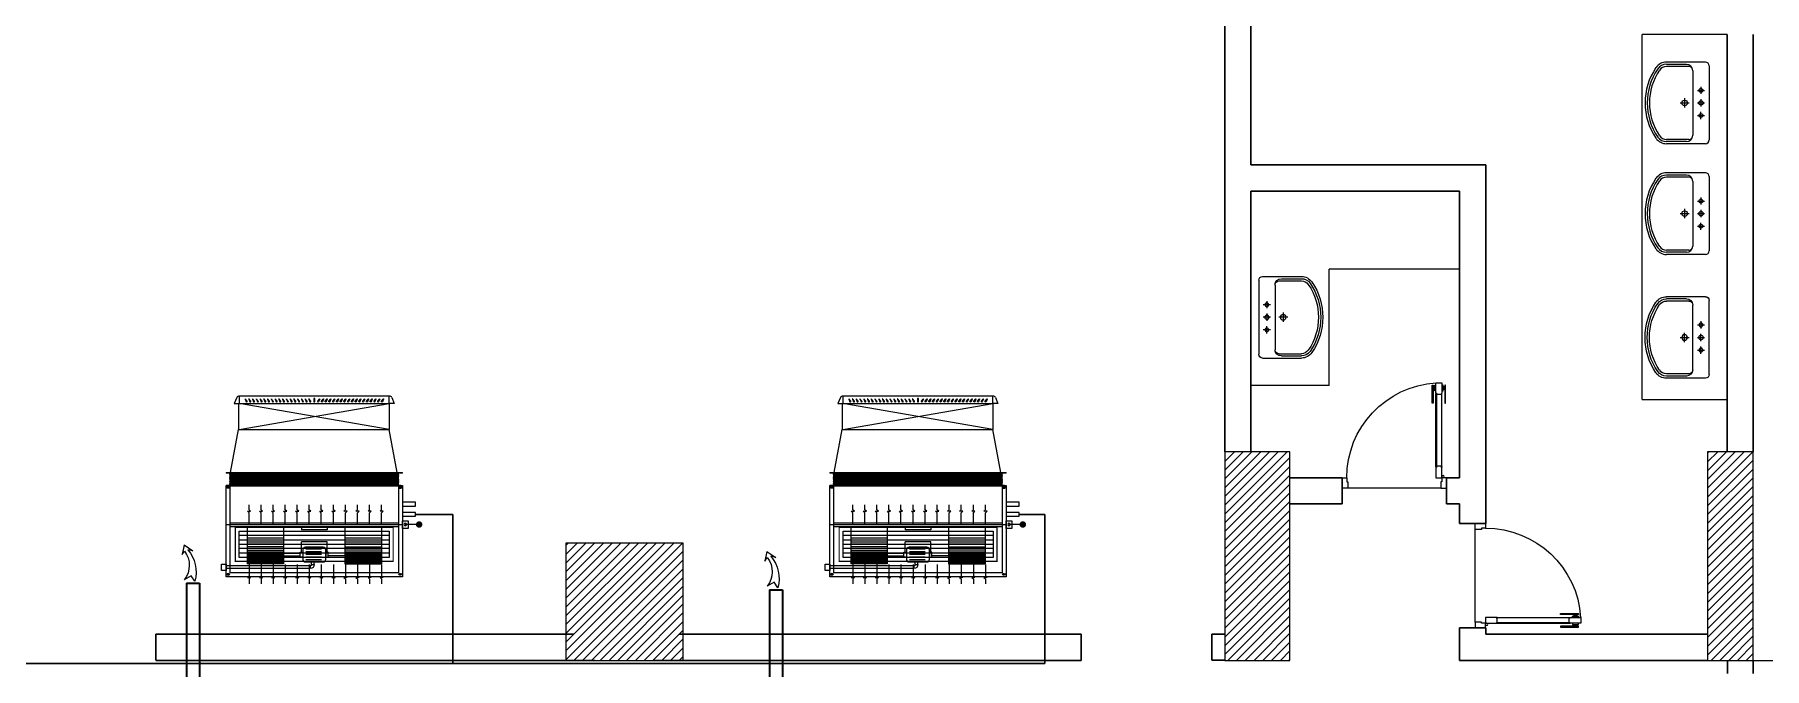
# Model space of a CAD drawing. Extents: x 847 to 949, y 444 to 823.
# Drawn here: x 899.75 to 913.01, y 690.73 to 695.59 of the extents above; entities that cross this region are included whole.
import ezdxf

# ---------------------------------------------------------------- set-up
doc = ezdxf.new("R2010")
doc.units = 0
doc.header["$MEASUREMENT"] = 0
doc.linetypes.add('CENTERX2', pattern=[4, 2.5, -0.5, 0.5, -0.5])
doc.linetypes.add('DASHDOT', pattern=[25.4, 12.7, -6.35, 0, -6.35])
doc.layers.get('0').update_dxf_attribs({"linetype": 'CONTINUOUS', "lineweight": 30})
for name, color, linetype in [('01_AC-EQUIP', 206, 'CONTINUOUS'), ('03_AC-S.DUCT', 5, 'CONTINUOUS'), ('06_AC-FA.DUCT', 4, 'CONTINUOUS'), ('AC-GRILLES', 2, 'CONTINUOUS'), ('M-DIFUSER', 195, 'CONTINUOUS'), ('M-DUCT-SA', 5, 'CONTINUOUS'), ('M-EQBMNT', 21, 'CONTINUOUS')]:
    doc.layers.add(name, color=color, linetype=linetype)
for name, color, linetype, lineweight in [('04-AC_F.A.DUCT', 4, 'CONTINUOUS', 35), ('AC.REF(S). PIPING', 3, 'CONTINUOUS', 30), ('axis', 1, 'CENTERX2', 5), ('Column', 6, 'CONTINUOUS', 25), ('DOOR', 30, 'CONTINUOUS', 9), ('exhaust grill', 220, 'CONTINUOUS', 18), ('Furn', 183, 'CONTINUOUS', 9), ('hatch', 252, 'CONTINUOUS', 9), ('Wall', 5, 'CONTINUOUS', 30)]:
    doc.layers.add(name, color=color, linetype=linetype, lineweight=lineweight)
pattern_1 = [(45, (1091.426775, 363.269844), (-0.0336759605, 0.0336759605), [])]

# ---------------------------------------------------------------- blocks, each defined once
blk = doc.blocks.new('LAV15')
at = {"layer": 'Furn'}
for p, q in [((-0.014, 0.423), (0.576, 0.423)), ((-0.044, 0.393), (-0.044, 0.083)), ((0.024, 0.293), (0.539, 0.293)), ((0.152, 0.358), (0.209, 0.358)), ((0.181, 0.33), (0.181, 0.387)), ((0.252, 0.358), (0.309, 0.358)), ((0.281, 0.33), (0.281, 0.387)), ((0.41, 0.358), (0.353, 0.358)), ((0.381, 0.33), (0.381, 0.387)), ((0.606, 0.393), (0.606, 0.083)), ((-0.026, 0.243), (-0.026, 0.083)), ((-0.009, 0.261), (-0.009, 0.083)), ((0.244, 0.228), (0.317, 0.228)), ((0.281, 0.192), (0.281, 0.264)), ((0.571, 0.261), (0.571, 0.083)), ((0.589, 0.243), (0.589, 0.083))]:
    blk.add_line(p, q, dxfattribs=at)
for centre, radius in [((0.181, 0.358), 0.0151), ((0.281, 0.358), 0.0176), ((0.381, 0.358), 0.0151), ((0.281, 0.228), 0.0225)]:
    blk.add_circle(centre, radius, dxfattribs=at)
for centre, radius, start, end in [((-0.014, 0.393), 0.03, 90, 180), ((0.576, 0.393), 0.03, 0, 90), ((0.024, 0.243), 0.05, 90, 180), ((0.024, 0.261), 0.0325, 90, 180), ((0.539, 0.243), 0.05, 0, 90), ((0.539, 0.261), 0.0325, 0, 90), ((0.056, 0.083), 0.1, 180, 235.7711), ((0.056, 0.083), 0.0825, 180, 235.7711), ((0.056, 0.083), 0.065, 180, 235.7711), ((0.281, 0.413), 0.5, 235.7711, 304.2289), ((0.281, 0.413), 0.483, 235.7711, 304.2289), ((0.281, 0.413), 0.465, 235.7711, 304.2289), ((0.506, 0.083), 0.065, 304.2289, 0), ((0.506, 0.083), 0.0825, 304.2289, 0), ((0.506, 0.083), 0.1, 304.2289, 0)]:
    blk.add_arc(centre, radius, start, end, dxfattribs=at)
blk = doc.blocks.new('d4')
at = {"layer": 'DOOR', "color": 252}
for p, q in [((73.811, -79.755), (73.811, -79.195)), ((73.815, -79.195), (73.815, -79.755)), ((73.852, -79.195), (73.852, -79.755)), ((73.856, -79.755), (73.856, -79.195))]:
    blk.add_line(p, q, dxfattribs=at)
at = {"layer": 'DOOR', "color": 251}
blk.add_line((73.82, -79.92), (74.531, -79.92), dxfattribs=at)
at = {"layer": 'DOOR', "color": 1}
for points in [[(73.789, -79.267), (73.782, -79.267), (73.782, -79.129), (73.789, -79.129)], [(73.878, -79.267), (73.885, -79.267), (73.885, -79.129), (73.878, -79.129)], [(73.798, -79.143), (73.793, -79.143), (73.793, -79.159), (73.798, -79.159)], [(73.869, -79.143), (73.874, -79.143), (73.874, -79.159), (73.869, -79.159)]]:
    blk.add_lwpolyline(points, close=True, dxfattribs=at)
for points in [[(73.802, -79.165), (73.798, -79.165), (73.798, -79.137), (73.802, -79.137)], [(73.811, -79.173), (73.802, -79.173), (73.802, -79.129), (73.811, -79.129)], [(73.865, -79.165), (73.869, -79.165), (73.869, -79.137), (73.865, -79.137)]]:
    blk.add_lwpolyline(points, dxfattribs=at)
at = {"layer": 'DOOR', "color": 5}
for points in [[(73.815, -79.191), (73.815, -79.2), (73.852, -79.2), (73.852, -79.191), (73.856, -79.191), (73.856, -79.111), (73.856, -79.111), (73.811, -79.111), (73.811, -79.191)], [(73.815, -79.76), (73.815, -79.751), (73.852, -79.751), (73.852, -79.76), (73.856, -79.76), (73.856, -79.84), (73.856, -79.84), (73.811, -79.84), (73.811, -79.76)], [(73.776, -79.92), (73.776, -79.84), (73.811, -79.84), (73.811, -79.87), (73.82, -79.87), (73.82, -79.92)], [(74.576, -79.92), (74.576, -79.84), (74.54, -79.84), (74.54, -79.87), (74.531, -79.87), (74.531, -79.92)]]:
    blk.add_lwpolyline(points, close=True, dxfattribs=at)
blk.add_lwpolyline([(73.856, -79.173), (73.865, -79.173), (73.865, -79.129), (73.856, -79.129)], dxfattribs=at)
at = {"layer": 'DOOR', "color": 1}
for points in [[(73.789, -79.143, -1), (73.793, -79.143), (73.793, -79.143), (73.793, -79.159), (73.793, -79.159, -1), (73.789, -79.159), (73.789, -79.159)], [(73.878, -79.143, 1), (73.874, -79.143), (73.874, -79.143), (73.874, -79.159), (73.874, -79.159, 1), (73.878, -79.159), (73.878, -79.159)]]:
    blk.add_lwpolyline(points, format="xyb", close=True, dxfattribs=at)
at = {"layer": 'DOOR', "color": 5}
for points in [[(73.815, -79.199), (73.815, -79.199, -1), (73.815, -79.191)], [(73.852, -79.199), (73.852, -79.199, 1), (73.852, -79.191)], [(73.815, -79.751), (73.815, -79.751, 1), (73.815, -79.759)], [(73.852, -79.751), (73.852, -79.751, -1), (73.852, -79.759)]]:
    blk.add_lwpolyline(points, format="xyb", close=True, dxfattribs=at)
blk.add_circle((73.802, -79.831), 0.00889, dxfattribs=at)
at = {"layer": 'DOOR', "color": 252}
blk.add_arc((73.81, -79.84), 0.73, 359.9997, 86.3974, dxfattribs=at)
blk = doc.blocks.new('A$C11ED6BD5')
at = {"layer": 'axis', "color": 0, "ltscale": 0.3}
blk.add_line((0, 12.35), (3.222, 12.35), dxfattribs=at)
blk = doc.blocks.new('*U46')
at = {"layer": 'M-DIFUSER', "extrusion": (0, 1e-16, -1)}
for p, q in [((-517, -41), (-533, 0)), ((517, -41), (533, 0))]:
    blk.add_line(p, q, dxfattribs=at)
at = {"layer": 'M-DIFUSER'}
for points in [[(-533, 0), (-500, 0), (-500, 0)], [(533, 0), (500, 0), (500, 0)]]:
    blk.add_lwpolyline(points, dxfattribs=at)
blk.add_lwpolyline([(500, 0), (-500, 0), (-500, -50), (500, -50)], close=True, dxfattribs=at)
at = {"layer": 'M-DIFUSER', "color": 21}
for points in [[(-454, -12, -1.057685), (-448, -15), (-459, -30, -0.89828), (-461, -29)], [(-429, -12, -1.057685), (-423, -15), (-434, -30, -0.89828), (-436, -29)], [(-404, -12, -1.057685), (-398, -15), (-409, -30, -0.89828), (-411, -29)], [(-379, -12, -1.057685), (-373, -15), (-384, -30, -0.89828), (-386, -29)], [(-354, -12, -1.057685), (-348, -15), (-359, -30, -0.89828), (-361, -29)], [(-329, -12, -1.057685), (-323, -15), (-334, -30, -0.89828), (-336, -29)], [(-304, -12, -1.057685), (-298, -15), (-309, -30, -0.89828), (-311, -29)], [(-279, -12, -1.057685), (-273, -15), (-284, -30, -0.89828), (-286, -29)], [(-254, -12, -1.057685), (-248, -15), (-259, -30, -0.89828), (-261, -29)], [(-229, -12, -1.057685), (-223, -15), (-234, -30, -0.89828), (-236, -29)], [(-204, -12, -1.057685), (-198, -15), (-209, -30, -0.89828), (-211, -29)], [(-179, -12, -1.057685), (-173, -15), (-184, -30, -0.89828), (-186, -29)], [(-154, -12, -1.057685), (-148, -15), (-159, -30, -0.89828), (-161, -29)], [(-129, -12, -1.057685), (-123, -15), (-134, -30, -0.89828), (-136, -29)], [(-104, -12, -1.057685), (-98, -15), (-109, -30, -0.89828), (-111, -29)], [(-79, -12, -1.057685), (-73, -15), (-84, -30, -0.89828), (-86, -29)], [(-54, -12, -1.057685), (-48, -15), (-59, -30, -0.89828), (-61, -29)], [(-29, -12, -1.057685), (-23, -15), (-34, -30, -0.89828), (-36, -29)], [(29, -12, 1.057685), (23, -15), (34, -30, 0.89828), (36, -29)], [(54, -12, 1.057685), (48, -15), (59, -30, 0.89828), (61, -29)], [(79, -12, 1.057685), (73, -15), (84, -30, 0.89828), (86, -29)], [(104, -12, 1.057685), (98, -15), (109, -30, 0.89828), (111, -29)], [(129, -12, 1.057685), (123, -15), (134, -30, 0.89828), (136, -29)], [(154, -12, 1.057685), (148, -15), (159, -30, 0.89828), (161, -29)], [(179, -12, 1.057685), (173, -15), (184, -30, 0.89828), (186, -29)], [(204, -12, 1.057685), (198, -15), (209, -30, 0.89828), (211, -29)], [(229, -12, 1.057685), (223, -15), (234, -30, 0.89828), (236, -29)], [(254, -12, 1.057685), (248, -15), (259, -30, 0.89828), (261, -29)], [(279, -12, 1.057685), (273, -15), (284, -30, 0.89828), (286, -29)], [(304, -12, 1.057685), (298, -15), (309, -30, 0.89828), (311, -29)], [(329, -12, 1.057685), (323, -15), (334, -30, 0.89828), (336, -29)], [(354, -12, 1.057685), (348, -15), (359, -30, 0.89828), (361, -29)], [(379, -12, 1.057685), (373, -15), (384, -30, 0.89828), (386, -29)], [(404, -12, 1.057685), (398, -15), (409, -30, 0.89828), (411, -29)], [(429, -12, 1.057685), (423, -15), (434, -30, 0.89828), (436, -29)], [(454, -12, 1.057685), (448, -15), (459, -30, 0.89828), (461, -29)]]:
    blk.add_lwpolyline(points, format="xyb", close=True, dxfattribs=at)
blk.add_lwpolyline([(2, -11), (-3, -11), (-3, -34), (2, -34)], close=True, dxfattribs=at)
at = {"layer": 'M-DIFUSER'}
for centre, start_param, end_param in [((-500, -30), 2.91321, 3.926991), ((500, -30), 3.926991, 4.940771)]:
    blk.add_ellipse(centre, major_axis=(14.2, 14.2), ratio=1, start_param=start_param, end_param=end_param, dxfattribs=at)
at = {"layer": 'M-DUCT-SA'}
for points in [[(-244, -117, 0, 0, 0), (-345, -218, 30, 0, 0), (-398, -271, 0, 0, 0)], [(-1, -114, 0, 0, 0), (-1, -257, 30, 0, 0), (-1, -332, 0, 0, 0)], [(243, -117, 0, 0, 0), (344, -218, 30, 0, 0), (397, -271, 0, 0, 0)]]:
    blk.add_lwpolyline(points, format="xyseb", dxfattribs=at)
blk = doc.blocks.new('ARR03B')
at = {"color": 21}
blk.add_lwpolyline([(0, 0), (-2, 0), (-3.5, 0), (-4, 0.5), (-4, -0.5), (-4.5, 0), (-6, 0)], dxfattribs=at)
blk = doc.blocks.new('A$C57D47514')
at = {"layer": '03_AC-S.DUCT', "color": 183, "linetype": 'Continuous'}
for p, q in [((1.185, 0.369), (0.035, 0.369)), ((1.185, 0.335), (0.035, 0.335)), ((1.185, 0.302), (0.035, 0.302)), ((1.185, 0.269), (0.035, 0.269)), ((1.185, 0.235), (0.035, 0.235))]:
    blk.add_line(p, q, dxfattribs=at)
blk.add_lwpolyline([(0.035, 0.402), (1.185, 0.402), (1.185, 0.202), (0.035, 0.202)], close=True, dxfattribs=at)
at = {"layer": 'AC-GRILLES', "color": 6, "const_width": 0.00924}
blk.add_lwpolyline([(0.005, 0.432), (1.215, 0.432), (1.215, 0.172), (0.005, 0.172)], close=True, dxfattribs=at)
at = {"layer": 'AC-GRILLES', "color": 21, "extrusion": (0, 0, -1), "yscale": 0.0245648511207874, "zscale": -0.0245648511207874}
for p, xscale, rotation in [((-0.11, 0.457), 0.0245648511207874, 270), ((-0.202, 0.457), 0.0245648511207874, 270), ((-0.294, 0.457), 0.0245648511207874, 270), ((-0.387, 0.457), 0.0245648511207874, 270), ((-0.479, 0.457), 0.0245648511207874, 270), ((-0.572, 0.457), 0.0245648511207874, 270), ((-0.664, 0.457), 0.0245648511207874, 270), ((-0.757, 0.457), 0.0245648511207874, 270), ((-0.849, 0.457), -0.0245648511207874, 90), ((-0.941, 0.457), -0.0245648511207874, 90), ((-1.034, 0.457), -0.0245648511207874, 90), ((-1.126, 0.457), -0.0245648511207874, 90)]:
    blk.add_blockref('ARR03B', p, dxfattribs=dict(at, xscale=xscale, rotation=rotation))
at = {"layer": 'AC-GRILLES', "color": 1, "extrusion": (0, 0, -1), "yscale": 0.0245648511207874, "zscale": -0.0245648511207874}
for p, xscale, rotation in [((-0.11, 0.147), -0.0245648511207874, 270), ((-0.202, 0.147), -0.0245648511207874, 270), ((-0.294, 0.147), -0.0245648511207874, 270), ((-0.387, 0.147), -0.0245648511207874, 270), ((-0.479, 0.147), -0.0245648511207874, 270), ((-0.572, 0.147), -0.0245648511207874, 270), ((-0.664, 0.147), -0.0245648511207874, 270), ((-0.757, 0.147), -0.0245648511207874, 270), ((-0.849, 0.147), 0.0245648511207874, 90.00000000000004), ((-0.941, 0.147), 0.0245648511207874, 90.00000000000004), ((-1.034, 0.147), 0.0245648511207874, 90.00000000000004), ((-1.126, 0.147), 0.0245648511207874, 90.00000000000004)]:
    blk.add_blockref('ARR03B', p, dxfattribs=dict(at, xscale=xscale, rotation=rotation))
blk = doc.blocks.new('A$C79007506')
at = {"layer": '01_AC-EQUIP', "color": 2, "lineweight": 20}
for p, q in [((1.503, 0.8), (0.153, 0.8)), ((0.153, 0.795), (0.153, 0.8)), ((1.503, 0.8), (1.503, 0.795)), ((0.153, 0.795), (1.503, 0.795)), ((1.464, 0.701), (0.153, 0.701)), ((0.153, 0.696), (0.153, 0.701)), ((0.153, 0.696), (1.503, 0.696)), ((0.165, 0.795), (1.503, 0.795)), ((0.165, 0.701), (1.503, 0.701)), ((0.179, 0.791), (0.192, 0.795)), ((0.179, 0.791), (0.192, 0.787)), ((0.179, 0.782), (0.192, 0.787)), ((0.179, 0.782), (0.192, 0.778)), ((0.179, 0.774), (0.192, 0.778)), ((0.179, 0.774), (0.192, 0.77)), ((0.179, 0.765), (0.192, 0.77)), ((0.179, 0.765), (0.192, 0.761)), ((0.179, 0.757), (0.192, 0.761)), ((0.179, 0.757), (0.192, 0.753)), ((0.179, 0.748), (0.192, 0.753)), ((0.179, 0.748), (0.192, 0.744)), ((0.179, 0.74), (0.192, 0.744)), ((0.179, 0.74), (0.192, 0.735)), ((0.179, 0.731), (0.192, 0.735)), ((0.179, 0.731), (0.192, 0.727)), ((0.179, 0.723), (0.192, 0.727)), ((0.179, 0.723), (0.192, 0.718)), ((0.179, 0.714), (0.192, 0.718)), ((0.179, 0.714), (0.192, 0.71)), ((0.179, 0.706), (0.192, 0.71)), ((0.179, 0.706), (0.192, 0.701)), ((0.192, 0.787), (1.464, 0.787)), ((0.192, 0.778), (1.464, 0.778)), ((0.192, 0.77), (1.464, 0.77)), ((0.192, 0.761), (1.464, 0.761)), ((0.192, 0.753), (1.464, 0.753)), ((0.192, 0.744), (1.464, 0.744)), ((0.192, 0.735), (1.464, 0.735)), ((0.192, 0.727), (1.464, 0.727)), ((0.192, 0.718), (1.464, 0.718)), ((0.192, 0.71), (1.464, 0.71)), ((1.477, 0.791), (1.464, 0.795)), ((1.477, 0.791), (1.464, 0.787)), ((1.477, 0.782), (1.464, 0.787)), ((1.477, 0.782), (1.464, 0.778)), ((1.477, 0.774), (1.464, 0.778)), ((1.477, 0.774), (1.464, 0.77)), ((1.477, 0.765), (1.464, 0.77)), ((1.477, 0.765), (1.464, 0.761)), ((1.477, 0.757), (1.464, 0.761)), ((1.477, 0.757), (1.464, 0.753)), ((1.477, 0.748), (1.464, 0.753)), ((1.477, 0.748), (1.464, 0.744)), ((1.477, 0.74), (1.464, 0.744)), ((1.477, 0.74), (1.464, 0.735)), ((1.477, 0.731), (1.464, 0.735)), ((1.477, 0.731), (1.464, 0.727)), ((1.477, 0.723), (1.464, 0.727)), ((1.477, 0.723), (1.464, 0.718)), ((1.477, 0.714), (1.464, 0.718)), ((1.477, 0.714), (1.464, 0.71)), ((1.477, 0.706), (1.464, 0.71)), ((1.477, 0.706), (1.464, 0.701)), ((1.503, 0.701), (1.503, 0.696))]:
    blk.add_line(p, q, dxfattribs=at)
at = {"layer": '01_AC-EQUIP', "color": 1, "lineweight": 20}
for p, q in [((0.155, 0.686), (0.182, 0.686)), ((0.169, 0.695), (0.169, 0.677)), ((1.502, 0.686), (1.474, 0.686)), ((1.487, 0.695), (1.487, 0.677)), ((1.503, 0.4), (0.153, 0.4)), ((1.473, 0.415), (0.183, 0.415)), ((1.473, 0.385), (0.183, 0.385)), ((0.313, 0.385), (0.313, 0.099)), ((0.593, 0.3), (0.313, 0.3)), ((0.313, 0.281), (0.593, 0.281)), ((0.313, 0.265), (0.593, 0.265)), ((0.593, 0.385), (0.593, 0.099)), ((0.73, 0.385), (0.73, 0.36)), ((0.73, 0.36), (0.926, 0.36)), ((0.73, 0.267), (0.926, 0.267)), ((0.73, 0.19), (0.73, 0.267)), ((0.926, 0.385), (0.926, 0.36)), ((0.926, 0.19), (0.926, 0.267)), ((1.063, 0.385), (1.063, 0.099)), ((1.343, 0.3), (1.063, 0.3)), ((1.063, 0.281), (1.343, 0.281)), ((1.063, 0.265), (1.343, 0.265)), ((1.343, 0.385), (1.343, 0.099)), ((0.313, 0.25), (0.593, 0.25)), ((0.313, 0.25), (0.593, 0.25)), ((0.593, 0.23), (0.313, 0.23)), ((0.593, 0.215), (0.313, 0.215)), ((0.593, 0.2), (0.313, 0.2)), ((0.593, 0.187), (0.313, 0.187)), ((0.593, 0.179), (0.313, 0.179)), ((0.593, 0.172), (0.313, 0.172)), ((0.593, 0.164), (0.313, 0.164)), ((0.593, 0.157), (0.313, 0.157)), ((0.593, 0.152), (0.313, 0.152)), ((0.593, 0.144), (0.313, 0.144)), ((0.593, 0.136), (0.313, 0.136)), ((0.593, 0.181), (0.721, 0.181)), ((0.593, 0.16), (0.721, 0.16)), ((0.892, 0.214), (0.772, 0.214)), ((0.892, 0.194), (0.772, 0.194)), ((0.892, 0.173), (0.772, 0.173)), ((0.892, 0.153), (0.772, 0.153)), ((1.063, 0.181), (0.936, 0.181)), ((1.063, 0.16), (0.936, 0.16)), ((1.343, 0.25), (1.063, 0.25)), ((1.063, 0.25), (1.343, 0.25)), ((1.063, 0.23), (1.343, 0.23)), ((1.063, 0.215), (1.343, 0.215)), ((1.063, 0.2), (1.343, 0.2)), ((1.063, 0.187), (1.343, 0.187)), ((1.063, 0.179), (1.343, 0.179)), ((1.063, 0.172), (1.343, 0.172)), ((1.063, 0.164), (1.343, 0.164)), ((1.063, 0.157), (1.343, 0.157)), ((1.063, 0.152), (1.343, 0.152)), ((1.063, 0.144), (1.343, 0.144)), ((1.063, 0.136), (1.343, 0.136)), ((0.155, 0.019), (0.182, 0.019)), ((0.169, 0.01), (0.169, 0.027)), ((0.593, 0.129), (0.313, 0.129)), ((0.593, 0.122), (0.313, 0.122)), ((0.593, 0.116), (0.313, 0.116)), ((0.593, 0.111), (0.313, 0.111)), ((0.593, 0.107), (0.313, 0.107)), ((0.593, 0.104), (0.313, 0.104)), ((0.593, 0.102), (0.313, 0.102)), ((0.892, 0.132), (0.772, 0.132)), ((0.828, 0.094), (0.828, 0.114)), ((0.849, 0.094), (0.828, 0.094)), ((0.849, 0.094), (0.849, 0.114)), ((0.859, 0.084), (1.503, 0.084)), ((0.859, 0.084), (0.859, 0.064)), ((0.859, 0.064), (1.503, 0.064)), ((1.063, 0.129), (1.343, 0.129)), ((1.063, 0.122), (1.343, 0.122)), ((1.063, 0.116), (1.343, 0.116)), ((1.063, 0.111), (1.343, 0.111)), ((1.063, 0.107), (1.343, 0.107)), ((1.063, 0.104), (1.343, 0.104)), ((1.063, 0.102), (1.343, 0.102)), ((1.502, 0.019), (1.474, 0.019)), ((1.487, 0.01), (1.487, 0.027))]:
    blk.add_line(p, q, dxfattribs=at)
at = {"layer": '01_AC-EQUIP', "color": 4, "lineweight": 20}
blk.add_line((0.025, 0.401), (0.131, 0.401), dxfattribs=at)
at = {"layer": '01_AC-EQUIP', "color": 1, "linetype": 'DASHDOT', "lineweight": 20}
for p, q in [((0.593, 0.152), (0.313, 0.152)), ((1.063, 0.152), (1.343, 0.152))]:
    blk.add_line(p, q, dxfattribs=at)
at = {"layer": '01_AC-EQUIP', "color": 1, "lineweight": 20}
for points in [[(0.153, 0.701), (0.153, 0), (1.503, 0), (1.503, 0.701)], [(0.183, 0.701), (0.183, 0.03), (1.473, 0.03), (1.473, 0.701)], [(0.183, 0.696), (0.183, 0.415)], [(1.473, 0.415), (1.473, 0.696)], [(1.473, 0.165), (1.473, 0.385)]]:
    blk.add_lwpolyline(points, dxfattribs=at)
at = {"layer": '01_AC-EQUIP', "color": 6, "lineweight": 20}
blk.add_lwpolyline([(0.153, 0.573), (0.153, 0.543), (0.053, 0.543), (0.053, 0.573)], close=True, dxfattribs=at)
at = {"layer": '01_AC-EQUIP', "color": 4, "lineweight": 20, "const_width": 0.0252}
blk.add_lwpolyline([(0.027, 0.413, -1), (0.022, 0.389, -1)], format="xyb", close=True, dxfattribs=at)
at = {"layer": '01_AC-EQUIP', "color": 5, "lineweight": 20}
blk.add_lwpolyline([(0.153, 0.494), (0.153, 0.464), (0.053, 0.464), (0.053, 0.494)], close=True, dxfattribs=at)
at = {"layer": '01_AC-EQUIP', "color": 1, "lineweight": 20}
for points in [[(0.109, 0.37), (0.153, 0.37), (0.153, 0.43), (0.109, 0.43)], [(0.74, 0.151), (0.721, 0.151), (0.721, 0.19), (0.74, 0.19)], [(0.916, 0.151), (0.936, 0.151), (0.936, 0.19), (0.916, 0.19)], [(1.538, 0.097), (1.503, 0.097), (1.503, 0.049), (1.538, 0.049)]]:
    blk.add_lwpolyline(points, close=True, dxfattribs=at)
blk.add_lwpolyline([(0.896, 0.114), (0.76, 0.114, -0.414214), (0.74, 0.135), (0.74, 0.206, -0.414214), (0.76, 0.227), (0.896, 0.227, -0.414214), (0.916, 0.206), (0.916, 0.135, -0.414214)], format="xyb", close=True, dxfattribs=at)
blk.add_circle((0.131, 0.401), 0.00932, dxfattribs=at)
for radius in [0.0307, 0.0102]:
    blk.add_arc((0.859, 0.094), radius, 179.9994, 269.9994, dxfattribs=at)
for centre, major_axis, start_param, end_param in [((0.169, 0.686), (0.0109, 0), 1.570796326794849, 7.853981633974433), ((0.169, 0.686), (0.0062, 0), 1.570796326797271, 7.853981633976858), ((1.487, 0.019), (0.0109, 0), 4.712389, 10.995574), ((1.487, 0.019), (0.0062, 0), -1.570796, 4.712389)]:
    blk.add_ellipse(centre, major_axis=major_axis, ratio=0.646018, start_param=start_param, end_param=end_param, dxfattribs=at)
at = {"layer": '01_AC-EQUIP', "color": 1, "lineweight": 20, "extrusion": (0, 0, -1)}
for centre, major_axis, start_param, end_param in [((1.487, 0.686), (-0.0109, 0), 1.570796326795608, 7.853981633975192), ((1.487, 0.686), (-0.0062, 0), 1.570796326797271, 7.853981633976858), ((0.169, 0.019), (-0.0109, 0), 4.712389, 10.995574), ((0.169, 0.019), (-0.0062, 0), -1.570796, 4.712389)]:
    blk.add_ellipse(centre, major_axis=major_axis, ratio=0.646018, start_param=start_param, end_param=end_param, dxfattribs=at)
at = {"layer": '03_AC-S.DUCT', "linetype": 'Continuous'}
for p, q in [((0.192, 0.795), (0.192, 0.8)), ((1.464, 0.795), (1.464, 0.8)), ((1.464, 0.795), (0.192, 0.795))]:
    blk.add_line(p, q, dxfattribs=at)
at = {"layer": 'M-EQBMNT', "color": 21, "linetype": 'ByBlock', "ltscale": 1.5}
for p, q in [((0.593, 0.099), (0.313, 0.099)), ((1.063, 0.099), (1.343, 0.099))]:
    blk.add_line(p, q, dxfattribs=at)
blk = doc.blocks.new('A$C60D03859')
at = {"layer": '06_AC-FA.DUCT'}
for p, q in [((-0.156, 0.306), (-0.242, -0.048)), ((-0.242, -0.048), (-0.143, 0.1)), ((-0.156, 0.306), (0.115, 0.11)), ((0.115, 0.11), (-0.022, 0.142)), ((0.369, -0.64), (0.64, -0.578)), ((0.403, -0.862), (0.369, -0.64))]:
    blk.add_line(p, q, dxfattribs=at)
for centre, radius, start, end in [((1.032, 0.131), 1.176, 181.52104, 237.68031), ((0.755, 0.192), 0.779, 183.71412, 261.50158)]:
    blk.add_arc(centre, radius, start, end, dxfattribs=at)

msp = doc.modelspace()

# ---------------------------------------------------------------- hatches: boundary and pattern name
at = {"layer": 'hatch'}
h = msp.add_hatch(dxfattribs=at)
h.set_pattern_fill('ANSI31', color=252, scale=0.015, style=0)
h.set_pattern_definition(pattern_1)
h.paths.add_polyline_path([(908.87, 690.792), (909.37, 690.792), (909.37, 692.392), (908.87, 692.392)])
h = msp.add_hatch(dxfattribs=at)
h.set_pattern_fill('ANSI31', color=252, scale=0.015, style=0)
h.set_pattern_definition(pattern_1)
h.paths.add_polyline_path([(912.57, 690.792), (912.92, 690.792), (912.92, 692.392), (912.57, 692.392)])
h = msp.add_hatch(dxfattribs=at)
h.set_pattern_fill('ANSI31', color=252, scale=0.015, style=0)
h.set_pattern_definition([(45, (1131.251775, 368.569844), (-0.0336759605, 0.0336759605), [])])
h.paths.add_polyline_path([(903.82, 690.792), (904.72, 690.792), (904.72, 691.692), (903.82, 691.692)])

# ---------------------------------------------------------------- linework, layer by layer
at = {"layer": '03_AC-S.DUCT', "linetype": 'Continuous'}
for p, q in [((901.312, 692.762), (901.312, 692.562)), ((901.318, 692.562), (902.468, 692.762)), ((902.468, 692.562), (901.318, 692.762)), ((902.468, 692.762), (902.468, 692.562)), ((905.938, 692.762), (905.938, 692.562)), ((905.944, 692.562), (907.094, 692.762)), ((907.094, 692.562), (905.944, 692.762)), ((907.094, 692.762), (907.094, 692.562)), ((901.251, 692.233), (901.312, 692.562)), ((901.318, 692.562), (902.468, 692.562)), ((902.529, 692.233), (902.468, 692.562)), ((905.877, 692.233), (905.938, 692.562)), ((905.944, 692.562), (907.094, 692.562)), ((907.155, 692.233), (907.094, 692.562))]:
    msp.add_line(p, q, dxfattribs=at)
at = {"layer": '04-AC_F.A.DUCT', "linetype": 'Continuous'}
for p, q in [((900.914, 691.384), (900.914, 689.788)), ((901.014, 691.384), (901.014, 689.643)), ((905.381, 691.334), (905.381, 689.693)), ((905.481, 691.334), (905.481, 689.693))]:
    msp.add_line(p, q, dxfattribs=at)
at = {"layer": '04-AC_F.A.DUCT'}
for p, q in [((900.914, 691.384), (901.014, 691.384)), ((905.381, 691.334), (905.481, 691.334))]:
    msp.add_line(p, q, dxfattribs=at)
at = {"layer": 'AC.REF(S). PIPING'}
for p, q in [((902.668, 691.912), (902.955, 691.912)), ((902.955, 691.912), (902.955, 690.769)), ((907.294, 691.912), (907.491, 691.912)), ((907.491, 691.912), (907.491, 690.769)), ((907.491, 690.769), (862.776, 690.769))]:
    msp.add_line(p, q, dxfattribs=at)
at = {"layer": 'Column', "color": 252}
for points in [[(908.87, 690.792), (909.37, 690.792), (909.37, 692.392), (908.87, 692.392)], [(912.57, 690.792), (912.92, 690.792), (912.92, 692.392), (912.57, 692.392)], [(903.82, 690.792), (904.72, 690.792), (904.72, 691.692), (903.82, 691.692)]]:
    msp.add_lwpolyline(points, close=True, dxfattribs=at)
at = {"layer": 'Furn', "color": 252, "linetype": 'Continuous'}
for p, q in [((912.72, 695.592), (912.07, 695.592)), ((912.72, 695.592), (912.07, 695.592)), ((910.67, 693.792), (909.67, 693.792)), ((910.67, 693.792), (909.67, 693.792)), ((909.67, 692.901), (909.07, 692.901)), ((909.67, 692.901), (909.07, 692.901)), ((912.07, 692.792), (912.72, 692.792)), ((912.07, 692.792), (912.72, 692.792))]:
    msp.add_line(p, q, dxfattribs=at)
for points in [[(912.07, 692.792), (912.07, 695.592)], [(912.07, 692.792), (912.07, 695.592)], [(909.67, 692.901), (909.67, 693.792)], [(909.67, 692.901), (909.67, 693.792)]]:
    msp.add_lwpolyline(points, dxfattribs=at)
at = {"layer": 'Wall', "color": 252, "linetype": 'Continuous'}
for p, q in [((912.92, 695.592), (912.92, 692.392)), ((910.87, 694.592), (909.07, 694.592)), ((910.87, 691.842), (910.87, 694.592)), ((910.67, 694.392), (909.07, 694.392)), ((910.67, 692.192), (910.67, 694.392)), ((909.77, 692.192), (909.37, 692.192)), ((909.77, 692.192), (909.77, 691.992)), ((910.67, 692.192), (910.57, 692.192)), ((910.57, 692.192), (910.57, 691.992)), ((909.77, 691.992), (909.37, 691.992)), ((910.67, 691.992), (910.57, 691.992)), ((910.67, 691.842), (910.67, 691.992)), ((910.87, 691.842), (910.67, 691.842)), ((910.67, 690.792), (910.67, 691.042)), ((910.87, 691.042), (910.67, 691.042)), ((910.87, 690.992), (910.87, 691.042)), ((903.881, 690.992), (900.68, 690.992)), ((900.68, 690.992), (900.68, 690.793)), ((904.688, 690.992), (907.77, 690.992)), ((907.77, 690.992), (907.77, 690.792)), ((908.77, 690.992), (908.87, 690.992)), ((908.77, 690.992), (908.77, 690.793)), ((912.57, 690.992), (910.87, 690.992)), ((900.68, 690.792), (904.045, 690.792)), ((904.495, 690.792), (907.77, 690.792)), ((908.77, 690.793), (908.87, 690.793)), ((912.57, 690.792), (910.67, 690.792)), ((912.723, 690.792), (912.723, 690.692))]:
    msp.add_line(p, q, dxfattribs=at)
at = {"layer": 'Wall', "color": 252}
msp.add_line((912.92, 690.792), (912.92, 690.692), dxfattribs=at)
at = {"layer": 'Wall', "color": 252, "linetype": 'Continuous'}
for points in [[(908.87, 692.392), (908.87, 699.542)], [(909.07, 694.592), (909.07, 699.192)], [(912.72, 692.392), (912.72, 695.592)], [(909.07, 692.392), (909.07, 694.392)]]:
    msp.add_lwpolyline(points, dxfattribs=at)

# ---------------------------------------------------------------- block references
at = {"color": 252, "linetype": 'Continuous', "xscale": -1}
msp.add_blockref('d4', (984.345, 772.032), dxfattribs=at)
at = {"color": 252, "linetype": 'Continuous', "xscale": -1, "rotation": 270}
msp.add_blockref('d4', (990.709, 617.266), dxfattribs=at)
at = {"layer": '01_AC-EQUIP', "color": 1, "lineweight": 20, "xscale": -1}
for p in [(902.721, 691.433), (907.347, 691.433)]:
    msp.add_blockref('A$C79007506', p, dxfattribs=at)
at = {"layer": '03_AC-S.DUCT', "linetype": 'Continuous'}
for p in [(901.283, 691.38), (905.91, 691.38)]:
    msp.add_blockref('A$C57D47514', p, dxfattribs=at)
at = {"layer": 'axis', "color": 252}
msp.add_blockref('A$C11ED6BD5', (912.92, 678.442), dxfattribs=at)
at = {"layer": 'exhaust grill', "xscale": -0.2237646315900069, "yscale": 0.2237646315900069, "zscale": 0.2237646315900069, "rotation": 42.29338526659439}
for p in [(900.915, 691.603), (905.382, 691.553)]:
    msp.add_blockref('A$C60D03859', p, dxfattribs=at)
at = {"layer": 'Furn', "color": 252, "extrusion": (0, 0, -1)}
for p, xscale, yscale, zscale, rotation in [((-912.175, 695.338), -0.9629308734662396, 0.9629308734652116, -0.9629308734662396, 90.0000000000005), ((-912.175, 695.338), -0.9629308734662396, 0.9629308734652116, -0.9629308734662396, 90.0000000000005), ((-912.175, 694.489), -0.9629308734662396, 0.9629308734652116, -0.9629308734662396, 90.0000000000005), ((-912.175, 694.489), -0.9629308734662396, 0.9629308734652116, -0.9629308734662396, 90.0000000000005), ((-909.538, 693.694), 0.9629308734662396, 0.9629308734662396, -0.9629308734422743, 269.9999999999995), ((-909.538, 693.694), 0.9629308734662396, 0.9629308734662396, -0.9629308734422743, 269.9999999999995), ((-912.175, 692.998), 0.9629308734662396, 0.9629308734662396, -0.9629308734422743, 89.99999999999952), ((-912.175, 692.998), 0.9629308734662396, 0.9629308734662396, -0.9629308734422743, 89.99999999999952)]:
    msp.add_blockref('LAV15', p, dxfattribs=dict(at, xscale=xscale, yscale=yscale, zscale=zscale, rotation=rotation))
at = {"layer": 'M-DIFUSER', "xscale": 0.00115, "yscale": 0.00115, "zscale": 0.00115, "rotation": 180}
for p in [(901.893, 692.762), (906.519, 692.762)]:
    msp.add_blockref('*U46', p, dxfattribs=at)

doc.saveas('drawing.dxf')
